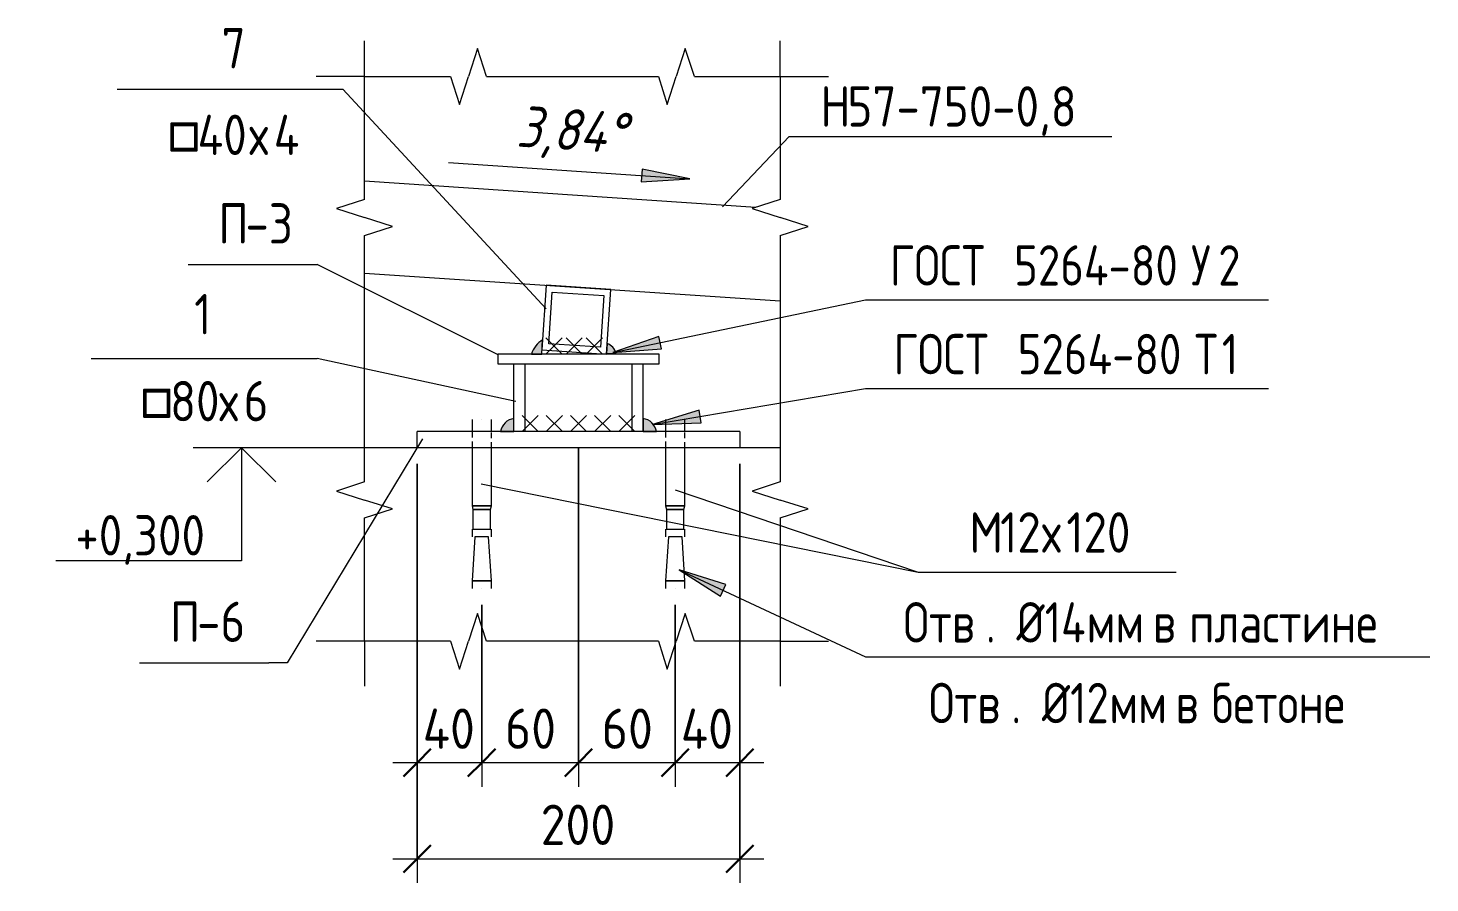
# Model space of a CAD drawing. Header units: millimetres. Extents: x 18265 to 85480, y -42500 to 14888.
# Drawn here: x 68396 to 69265, y 30 to 560 of the extents above; entities that cross this region are included whole.
import ezdxf

# ---------------------------------------------------------------- set-up
doc = ezdxf.new("R2010")
doc.units = ezdxf.units.MM
doc.linetypes.add('01 Штриховая _4 мм_', pattern=[6, 3.5, -2.5])
for name, color, linetype, lineweight in [('AA_Dim', 7, 'Continuous', 9), ('AA_Dim-10', 7, 'Continuous', 9), ('AA_Linii', 7, 'Continuous', 9), ('AA_Oformlenie', 7, 'Continuous', 9), ('AA_Vinoska', 7, 'Continuous', 9), ('AA_Visotnaya otmetka', 7, 'Continuous', 9), ('AF_Balki', 7, 'Continuous', 20), ('AF_Pokritie', 7, 'Continuous', 9), ('AF_Stena_Опалубка', 253, 'Continuous', 20), ('Gen_Dim', 7, 'Continuous', 9), ('KR_Colonna_KG', 7, 'Continuous', 20), ('KR_Detal', 7, 'Continuous', 20)]:
    doc.layers.add(name, color=color, linetype=linetype, lineweight=lineweight)
doc.styles.add('GOST Common_1', font='GOST_Common.ttf', dxfattribs={"width": 0.85, "height": 25})
doc.styles.add('ISOCPEUR_11', font='isocpeur.TTF', dxfattribs={"width": 0.85, "height": 25})
doc.styles.add('ISOCPEUR_12', font='isocpeur.TTF', dxfattribs={"width": 0.85, "height": 25})
doc.styles.add('ISOCPEUR_14', font='isocpeur.TTF', dxfattribs={"width": 0.9, "height": 25})
doc.styles.add('ISOCPEUR_I_1', font='isocpeui.ttf', dxfattribs={"width": 0.85, "height": 25.480769})
doc.dimstyles.new('00_Точн_3_знака__прозр_', dxfattribs={"dimscale": 304.8, "dimtxt": 25.068874, "dimasz": 0.055774, "dimexe": 0.049213, "dimexo": 0.032808, "dimgap": 0.003281, "dimtad": 1, "dimdec": 3, "dimrnd": 0.001, "dimdsep": 46, "dimtxsty": 'ISOCPEUR_14', "dimblk1": 'OBLIQUE', "dimblk2": 'OBLIQUE', "dimsah": 1, "dimcen": 0.09, "dimdle": 0.049213, "dimazin": 0, "dimtfac": 1, "dimtdec": 4, "dimtix": 1, "dimtmove": 0, "dimatfit": 3, "dimfxl": 1, "dimtvp": 1, "dimtolj": 1, "dimtzin": 0, "dimlwd": 18, "dimlwe": 18, "dimarcsym": 2})
doc.dimstyles.new('Стрелка___полка_1', dxfattribs={"dimscale": 304.8, "dimtxt": 25.068874, "dimasz": 0.098425, "dimexe": 0.07874, "dimexo": 0.049213, "dimgap": 0.016404, "dimtad": 3, "dimtih": 1, "dimtoh": 1, "dimdec": 0, "dimzin": 0, "dimdsep": 46, "dimtxsty": 'ISOCPEUR_12', "dimblk1": 'OPEN30', "dimblk2": 'OPEN30', "dimsah": 1, "dimcen": 0.09, "dimadec": 1, "dimazin": 2, "dimtfac": 1, "dimtdec": 4, "dimtix": 1, "dimtmove": 1, "dimatfit": 3, "dimfxl": 1, "dimtvp": 1, "dimtfill": 1, "dimtolj": 1, "dimtzin": 0, "dimarcsym": 2})

# ---------------------------------------------------------------- blocks, each defined once
blk = doc.blocks.new('253_Профиль гнутый сварной квадратный _НесКаркас_Балка_ - Балка_40х4-3819504-КР_УЗ_Км_Д')
at = {"layer": 'AF_Balki'}
for p, q in [((21710.11, 400.71), (21707.43, 360.8)), ((21750.02, 398.03), (21710.11, 400.71)), ((21711.69, 364.52), (21713.83, 396.45)), ((21713.83, 396.45), (21745.76, 394.31)), ((21745.76, 394.31), (21743.61, 362.38)), ((21747.34, 358.12), (21750.02, 398.03)), ((21707.43, 360.8), (21747.34, 358.12)), ((21743.61, 362.38), (21711.69, 364.52))]:
    blk.add_line(p, q, dxfattribs=at)
blk = doc.blocks.new('354_Прокат Лист _НесКаркас_РабПлоск_ - 354_Прокат Лист _НесКаркас_РабПлоск_-4002182-КР_УЗ_Км_Д')
at = {"layer": 'AF_Balki'}
for p, q in [((21630.06, 300), (21630.06, 310)), ((21830.06, 310), (21630.06, 310)), ((21830.06, 310), (21830.06, 300)), ((21830.06, 300), (21630.06, 300))]:
    blk.add_line(p, q, dxfattribs=at)
blk = doc.blocks.new('354_Прокат Лист _НесКаркас_РабПлоск_ - 354_Прокат Лист _НесКаркас_РабПлоск_-4002391-КР_УЗ_Км_Д')
at = {"layer": 'AF_Balki'}
for p, q in [((21780.06, 358.12), (21680.06, 358.12)), ((21680.06, 358.12), (21680.06, 352.12)), ((21780.06, 352.12), (21780.06, 358.12)), ((21680.06, 352.12), (21780.06, 352.12))]:
    blk.add_line(p, q, dxfattribs=at)
blk = doc.blocks.new('243_Профиль гнутый сварной квадратный _НесКол_2ур_ - 80х6-3877337-КР_УЗ_Км_Д')
at = {"layer": 'KR_Colonna_KG'}
for p, q in [((21697.06, 310), (21697.06, 352.12)), ((21763.06, 352.12), (21763.06, 310))]:
    blk.add_line(p, q, dxfattribs=at)
blk = doc.blocks.new('354_Анкер клиновой _СоедНесК_РабПлоск_ - M12x120_20-3827929-КР_УЗ_Км_Д')
at = {"layer": 'KR_Detal', "lineweight": 9}
for p, q in [((21664.06, 317.5), (21664.06, 310)), ((21670.06, 317.5), (21670.06, 317.5)), ((21670.06, 317.5), (21670.06, 317.5)), ((21676.06, 310), (21676.06, 317.5)), ((21664.06, 300), (21664.06, 264.1)), ((21676.06, 264.1), (21676.06, 300)), ((21664.06, 264.1), (21664.66, 261.7)), ((21670.06, 264.1), (21664.15, 264.1)), ((21664.15, 264.1), (21670.06, 264.1)), ((21664.66, 261.7), (21664.66, 249.5)), ((21670.06, 261.7), (21664.74, 261.7)), ((21664.74, 261.7), (21670.06, 261.7)), ((21670.06, 264.1), (21675.97, 264.1)), ((21675.97, 264.1), (21670.06, 264.1)), ((21670.06, 261.7), (21675.38, 261.7)), ((21675.38, 261.7), (21670.06, 261.7)), ((21675.46, 261.7), (21676.06, 264.1)), ((21675.46, 249.5), (21675.46, 261.7)), ((21665.86, 244.7), (21664.06, 217.5)), ((21664.57, 249.5), (21664.57, 249.5)), ((21664.68, 249.5), (21665.76, 249.5)), ((21665.76, 244.7), (21665.76, 244.7)), ((21665.82, 249.5), (21670.06, 249.5)), ((21670.06, 244.7), (21665.9, 244.7)), ((21670.06, 249.5), (21675.45, 249.5)), ((21674.22, 244.7), (21670.06, 244.7)), ((21676.06, 217.5), (21674.26, 244.7)), ((21674.3, 244.7), (21674.3, 244.7)), ((21675.56, 249.5), (21675.56, 249.5)), ((21664.06, 217.5), (21664.06, 212.7)), ((21670.06, 217.5), (21664.15, 217.5)), ((21664.15, 217.5), (21670.06, 217.5)), ((21670.06, 217.5), (21675.97, 217.5)), ((21675.97, 217.5), (21670.06, 217.5)), ((21676.06, 212.7), (21676.06, 217.5)), ((21670.06, 212.7), (21670.06, 212.7)), ((21670.06, 212.7), (21670.06, 212.7))]:
    blk.add_line(p, q, dxfattribs=at)
at = {"layer": 'KR_Detal', "linetype": '01 Штриховая _4 мм_', "lineweight": 9}
for p, q in [((21664.06, 309.95), (21664.06, 300.05)), ((21676.06, 300.05), (21676.06, 309.95)), ((21664.06, 249.5), (21664.06, 244.7)), ((21676.06, 244.7), (21676.06, 249.5))]:
    blk.add_line(p, q, dxfattribs=at)
blk = doc.blocks.new('354_Анкер клиновой _СоедНесК_РабПлоск_ - M12x120_20-3843482-КР_УЗ_Км_Д')
at = {"layer": 'KR_Detal', "lineweight": 9}
for p, q in [((21664.06, 317.5), (21664.06, 310)), ((21670.06, 317.5), (21670.06, 317.5)), ((21670.06, 317.5), (21670.06, 317.5)), ((21676.06, 310), (21676.06, 317.5)), ((21664.06, 300), (21664.06, 264.1)), ((21676.06, 264.1), (21676.06, 300)), ((21664.06, 264.1), (21664.66, 261.7)), ((21670.06, 264.1), (21664.15, 264.1)), ((21664.15, 264.1), (21670.06, 264.1)), ((21664.66, 261.7), (21664.66, 249.5)), ((21670.06, 261.7), (21664.74, 261.7)), ((21664.74, 261.7), (21670.06, 261.7)), ((21670.06, 264.1), (21675.97, 264.1)), ((21675.97, 264.1), (21670.06, 264.1)), ((21670.06, 261.7), (21675.38, 261.7)), ((21675.38, 261.7), (21670.06, 261.7)), ((21675.46, 261.7), (21676.06, 264.1)), ((21675.46, 249.5), (21675.46, 261.7)), ((21664.06, 249.5), (21664.06, 244.7)), ((21665.86, 244.7), (21664.06, 217.5)), ((21664.57, 249.5), (21664.57, 249.5)), ((21664.68, 249.5), (21670.06, 249.5)), ((21665.82, 244.7), (21665.76, 244.7)), ((21670.06, 244.7), (21665.9, 244.7)), ((21670.06, 249.5), (21675.45, 249.5)), ((21674.22, 244.7), (21670.06, 244.7)), ((21676.06, 217.5), (21674.26, 244.7)), ((21674.3, 244.7), (21674.3, 244.7)), ((21675.56, 249.5), (21675.56, 249.5)), ((21676.06, 244.7), (21676.06, 249.5)), ((21664.06, 217.5), (21664.06, 212.7)), ((21670.06, 217.5), (21664.15, 217.5)), ((21664.15, 217.5), (21670.06, 217.5)), ((21670.06, 217.5), (21675.97, 217.5)), ((21675.97, 217.5), (21670.06, 217.5)), ((21676.06, 212.7), (21676.06, 217.5)), ((21670.06, 212.7), (21670.06, 212.7)), ((21670.06, 212.7), (21670.06, 212.7))]:
    blk.add_line(p, q, dxfattribs=at)
at = {"layer": 'KR_Detal', "linetype": '01 Штриховая _4 мм_', "lineweight": 9}
for p, q in [((21664.06, 309.95), (21664.06, 300.05)), ((21676.06, 300.05), (21676.06, 309.95))]:
    blk.add_line(p, q, dxfattribs=at)
blk = doc.blocks.new('354_Анкер клиновой _СоедНесК_РабПлоск_ - M12x120_20-V122-КР_УЗ_Км_Д')
at = {"layer": 'KR_Detal', "lineweight": 9}
for p, q in [((21784.06, 317.5), (21784.06, 310)), ((21790.06, 317.5), (21790.06, 317.5)), ((21790.06, 317.5), (21790.06, 317.5)), ((21796.06, 310), (21796.06, 317.5)), ((21784.06, 300), (21784.06, 264.1)), ((21796.06, 264.1), (21796.06, 300)), ((21784.06, 264.1), (21784.66, 261.7)), ((21790.06, 264.1), (21784.15, 264.1)), ((21784.15, 264.1), (21790.06, 264.1)), ((21784.66, 261.7), (21784.66, 249.5)), ((21790.06, 261.7), (21784.74, 261.7)), ((21784.74, 261.7), (21790.06, 261.7)), ((21790.06, 264.1), (21795.97, 264.1)), ((21795.97, 264.1), (21790.06, 264.1)), ((21790.06, 261.7), (21795.38, 261.7)), ((21795.38, 261.7), (21790.06, 261.7)), ((21795.46, 261.7), (21796.06, 264.1)), ((21795.46, 249.5), (21795.46, 261.7)), ((21785.86, 244.7), (21784.06, 217.5)), ((21784.57, 249.5), (21784.57, 249.5)), ((21784.68, 249.5), (21787.04, 249.5)), ((21785.82, 244.7), (21785.82, 244.7)), ((21787.04, 244.7), (21785.9, 244.7)), ((21787.06, 249.5), (21790.06, 249.5)), ((21790.06, 244.7), (21787.06, 244.7)), ((21790.06, 249.5), (21795.45, 249.5)), ((21794.22, 244.7), (21790.06, 244.7)), ((21796.06, 217.5), (21794.26, 244.7)), ((21794.3, 244.7), (21794.3, 244.7)), ((21795.56, 249.5), (21795.56, 249.5)), ((21784.06, 217.5), (21784.06, 212.7)), ((21790.06, 217.5), (21784.15, 217.5)), ((21784.15, 217.5), (21790.06, 217.5)), ((21790.06, 217.5), (21795.97, 217.5)), ((21795.97, 217.5), (21790.06, 217.5)), ((21796.06, 212.7), (21796.06, 217.5)), ((21790.06, 212.7), (21790.06, 212.7)), ((21790.06, 212.7), (21790.06, 212.7))]:
    blk.add_line(p, q, dxfattribs=at)
at = {"layer": 'KR_Detal', "linetype": '01 Штриховая _4 мм_', "lineweight": 9}
for p, q in [((21784.06, 309.95), (21784.06, 300.05)), ((21796.06, 300.05), (21796.06, 309.95)), ((21784.06, 249.5), (21784.06, 244.7)), ((21796.06, 244.7), (21796.06, 249.5))]:
    blk.add_line(p, q, dxfattribs=at)
blk = doc.blocks.new('354_Анкер клиновой _СоедНесК_РабПлоск_ - M12x120_20-V123-КР_УЗ_Км_Д')
at = {"layer": 'KR_Detal', "lineweight": 9}
for p, q in [((21784.06, 317.5), (21784.06, 310)), ((21790.06, 317.5), (21790.06, 317.5)), ((21790.06, 317.5), (21790.06, 317.5)), ((21796.06, 310), (21796.06, 317.5)), ((21784.06, 300), (21784.06, 264.1)), ((21796.06, 264.1), (21796.06, 300)), ((21784.06, 264.1), (21784.66, 261.7)), ((21790.06, 264.1), (21784.15, 264.1)), ((21784.15, 264.1), (21790.06, 264.1)), ((21784.66, 261.7), (21784.66, 249.5)), ((21790.06, 261.7), (21784.74, 261.7)), ((21784.74, 261.7), (21790.06, 261.7)), ((21790.06, 264.1), (21795.97, 264.1)), ((21795.97, 264.1), (21790.06, 264.1)), ((21790.06, 261.7), (21795.38, 261.7)), ((21795.38, 261.7), (21790.06, 261.7)), ((21795.46, 261.7), (21796.06, 264.1)), ((21795.46, 249.5), (21795.46, 261.7)), ((21784.06, 249.5), (21784.06, 244.7)), ((21785.86, 244.7), (21784.06, 217.5)), ((21784.57, 249.5), (21790.06, 249.5)), ((21790.06, 244.7), (21785.82, 244.7)), ((21790.06, 249.5), (21795.56, 249.5)), ((21794.3, 244.7), (21790.06, 244.7)), ((21796.06, 217.5), (21794.26, 244.7)), ((21796.06, 244.7), (21796.06, 249.5)), ((21784.06, 217.5), (21784.06, 212.7)), ((21790.06, 217.5), (21784.15, 217.5)), ((21784.15, 217.5), (21790.06, 217.5)), ((21790.06, 217.5), (21795.97, 217.5)), ((21795.97, 217.5), (21790.06, 217.5)), ((21796.06, 212.7), (21796.06, 217.5)), ((21790.06, 212.7), (21790.06, 212.7)), ((21790.06, 212.7), (21790.06, 212.7))]:
    blk.add_line(p, q, dxfattribs=at)
at = {"layer": 'KR_Detal', "linetype": '01 Штриховая _4 мм_', "lineweight": 9}
for p, q in [((21784.06, 309.95), (21784.06, 300.05)), ((21796.06, 300.05), (21796.06, 309.95))]:
    blk.add_line(p, q, dxfattribs=at)
blk = doc.blocks.new('011_Прямоугольник обрыва _ЭлУзла_ - 011_Прямоугольник обрыва _ЭлУзла_-4000405-КР_УЗ_Км_Д')
at = {"layer": 'AA_Oformlenie'}
for p, q in [((21597.36, 453.92), (21597.36, 530.21)), ((21597.36, 530.21), (21650.78, 530.21)), ((21673.05, 530.21), (21779.64, 530.21)), ((21801.9, 530.21), (21855.06, 530.21)), ((21855.06, 530.21), (21855.06, 453.92)), ((21597.36, 278.81), (21597.36, 431.66)), ((21855.06, 431.66), (21855.06, 278.81)), ((21597.36, 180), (21597.36, 256.55)), ((21855.06, 256.55), (21855.06, 180)), ((21650.78, 180), (21597.36, 180)), ((21779.64, 180), (21673.05, 180)), ((21855.06, 180), (21801.9, 180))]:
    blk.add_line(p, q, dxfattribs=at)
blk = doc.blocks.new('Последовательность узлов - Сплошная 2мм М5-2304530-КР_УЗ_Км_Д')
at = {"layer": 'AA_Oformlenie'}
for p, q in [((21705.06, 320), (21695.06, 310)), ((21695.06, 320), (21705.06, 310)), ((21720.06, 320), (21710.06, 310)), ((21710.06, 320), (21720.06, 310)), ((21735.06, 320), (21725.06, 310)), ((21725.06, 320), (21735.06, 310)), ((21750.06, 320), (21740.06, 310)), ((21740.06, 320), (21750.06, 310)), ((21765.06, 320), (21755.06, 310)), ((21755.06, 320), (21765.06, 310)), ((21710.06, 310), (21690.06, 310)), ((21725.06, 310), (21705.06, 310)), ((21740.06, 310), (21720.06, 310)), ((21755.06, 310), (21735.06, 310)), ((21770.06, 310), (21750.06, 310))]:
    blk.add_line(p, q, dxfattribs=at)
blk = doc.blocks.new('Последовательность узлов - Сплошная 2мм М5-V124-КР_УЗ_Км_Д')
at = {"layer": 'AA_Oformlenie'}
for p, q in [((21719.92, 368.12), (21709.92, 358.12)), ((21709.92, 368.12), (21719.92, 358.12)), ((21732.42, 368.12), (21722.42, 358.12)), ((21722.42, 368.12), (21732.42, 358.12)), ((21744.92, 368.12), (21734.92, 358.12)), ((21734.92, 368.12), (21744.92, 358.12)), ((21724.92, 358.12), (21704.92, 358.12)), ((21737.42, 358.12), (21717.42, 358.12)), ((21749.92, 358.12), (21729.92, 358.12))]:
    blk.add_line(p, q, dxfattribs=at)
blk = doc.blocks.new('DIMBLOCK96-КР_УЗ_Км_в')
at = {"layer": 'AA_Dim-10'}
for p, q in [((67618.58, 443.92), (67594.64, 445.53)), ((67618.58, 443.92), (67618.58, 443.92)), ((67618.58, 443.92), (67805.51, 431.38)), ((67589.71, 388.88), (67616.89, 410.34)), ((67539.1, 388.88), (67589.71, 388.88)), ((67616.33, 376.73), (67592.33, 376.73)), ((67616.33, 376.73), (67729.71, 376.73))]:
    blk.add_line(p, q, dxfattribs=at)
at = {"layer": 'AA_Dim-10', "lineweight": 40}
for p, q in [((67618.58, 443.92), (67611.74, 414.24)), ((67618.58, 443.92), (67622.31, 413.69)), ((67616.33, 376.73), (67611.5, 406.8)), ((67616.33, 376.73), (67622.07, 406.64))]:
    blk.add_line(p, q, dxfattribs=at)
at = {"layer": 'AA_Dim-10'}
blk.add_arc((68619.68, 376.73), 1003.35, 176.16, 180, dxfattribs=at)
blk.add_arc((68619.68, 376.73), 1003.35, 176.16, 180, dxfattribs=at)
at = {"layer": 'AA_Dim-10', "color": 0, "insert": (67539.1, 426.45), "char_height": 25, "width": 60.7329, "attachment_point": 1, "line_spacing_factor": 1.135194, "style": 'ISOCPEUR_12', "bg_fill": 3, "box_fill_scale": 1.25, "bg_fill_color": 256, "bg_fill_true_color": 13158600, "bg_fill_transparency": 0}
blk.add_mtext('3,8°', dxfattribs=at)
blk = doc.blocks.new('_Open30')
at = {"color": 0, "linetype": 'ByBlock', "lineweight": -2}
for p, q in [((-1, 0.268), (0, 0)), ((0, 0), (-1, -0.268)), ((0, 0), (-1, 0))]:
    blk.add_line(p, q, dxfattribs=at)
blk = doc.blocks.new('010_Текст с выноской - Текст 2 строки _стрелка_-3879021-КР_УЗ_Км_Д')
at = {"layer": 'AA_Vinoska'}
blk.add_line((21907.92, 336.73), (22157.92, 336.73), dxfattribs=at)
blk = doc.blocks.new('Высотные отметки - Стрелка вниз высокая-400290-КР_УЗ_Км_Д')
at = {"layer": 'AA_Vinoska'}
for p, q in [((21551.15, 300), (21491.15, 300)), ((21521.15, 300), (21499.93, 278.79)), ((21521.15, 300), (21521.15, 230)), ((21521.15, 300), (21542.36, 278.79)), ((21521.15, 230), (21406.15, 230))]:
    blk.add_line(p, q, dxfattribs=at)
blk = doc.blocks.new('044_М_Универсальная с полкой - Марка-3031129-КР_УЗ_Км_Д')
at = {"layer": 'AA_Vinoska'}
blk.add_line((21860.65, 492.92), (22060.65, 492.92), dxfattribs=at)
blk = doc.blocks.new('043_М_Балки_Полка - Позиция_Наименование_дп14-3916595-КР_УЗ_Км_Д')
at = {"layer": 'AA_Vinoska'}
blk.add_line((21444.05, 522.27), (21584.05, 522.27), dxfattribs=at)
blk = doc.blocks.new('043_М_Балки_Полка - Позиция_дп8-3915677-КР_УЗ_Км_Д')
at = {"layer": 'AA_Vinoska'}
blk.add_line((21488.01, 413.63), (21568.01, 413.63), dxfattribs=at)
blk = doc.blocks.new('043_М_КолонныКМ - Позиция_Наименование_дп14-3915281-КР_УЗ_Км_Д')
at = {"layer": 'AA_Vinoska'}
blk.add_line((21428.01, 355.32), (21568.01, 355.32), dxfattribs=at)
blk = doc.blocks.new('010_Текст с выноской - Текст 2 строки _стрелка_-3884504-КР_УЗ_Км_Д')
at = {"layer": 'AA_Vinoska'}
blk.add_line((21907.92, 170.43), (22257.92, 170.43), dxfattribs=at)
blk = doc.blocks.new('043_М_Балки_Полка_СоедНК_ - Наименование краткое_дп16-3923324-КР_УЗ_Км_Д')
at = {"layer": 'AA_Vinoska'}
blk.add_line((21940.62, 222.88), (22100.62, 222.88), dxfattribs=at)
blk = doc.blocks.new('DIMBLOCK98-КР_УЗ_Км_Д')
at = {"layer": 'AA_Dim-10', "lineweight": 18}
for p, q in [((68837.41, 290), (68837.41, 89.77)), ((68837.41, 104.77), (68837.41, 290)), ((68797.41, 202.7), (68797.41, 89.77)), ((68797.41, 104.77), (68797.41, 202.7)), ((68852.41, 104.77), (68797.41, 104.77))]:
    blk.add_line(p, q, dxfattribs=at)
at = {"layer": 'AA_Dim-10', "lineweight": 30}
for p, q in [((68797.41, 104.77), (68805.91, 113.27)), ((68837.41, 104.77), (68845.91, 113.27)), ((68797.41, 104.77), (68788.91, 96.27)), ((68837.41, 104.77), (68828.91, 96.27))]:
    blk.add_line(p, q, dxfattribs=at)
at = {"layer": 'AA_Dim-10', "color": 0, "lineweight": 18, "insert": (68800.85, 138.34), "char_height": 25, "width": 39.7318, "attachment_point": 1, "line_spacing_factor": 1.135194, "style": 'ISOCPEUR_14'}
blk.add_mtext('40', dxfattribs=at)
blk = doc.blocks.new('_Oblique')
at = {"color": 0, "linetype": 'ByBlock', "lineweight": -2}
blk.add_line((-0.5, -0.5), (0.5, 0.5), dxfattribs=at)
blk = doc.blocks.new('DIMBLOCK99-КР_УЗ_Км_Д')
at = {"layer": 'AA_Dim-10', "lineweight": 18}
for p, q in [((68737.41, 300), (68737.41, 89.77)), ((68737.41, 104.77), (68737.41, 300)), ((68797.41, 202.7), (68797.41, 89.77)), ((68797.41, 104.77), (68797.41, 202.7)), ((68797.41, 104.77), (68737.41, 104.77))]:
    blk.add_line(p, q, dxfattribs=at)
at = {"layer": 'AA_Dim-10', "lineweight": 30}
for p, q in [((68737.41, 104.77), (68745.91, 113.27)), ((68797.41, 104.77), (68805.91, 113.27)), ((68737.41, 104.77), (68728.91, 96.27)), ((68797.41, 104.77), (68788.91, 96.27))]:
    blk.add_line(p, q, dxfattribs=at)
at = {"layer": 'AA_Dim-10', "color": 0, "lineweight": 18, "insert": (68751.8, 138.34), "char_height": 25, "width": 37.4614, "attachment_point": 1, "line_spacing_factor": 1.135194, "style": 'ISOCPEUR_14'}
blk.add_mtext('60', dxfattribs=at)
blk = doc.blocks.new('DIMBLOCK100-КР_УЗ_Км_Д')
at = {"layer": 'AA_Dim-10', "lineweight": 18}
for p, q in [((68737.41, 300), (68737.41, 89.77)), ((68737.41, 104.77), (68737.41, 300)), ((68677.41, 202.7), (68677.41, 89.77)), ((68677.41, 104.77), (68677.41, 202.7)), ((68737.41, 104.77), (68677.41, 104.77))]:
    blk.add_line(p, q, dxfattribs=at)
at = {"layer": 'AA_Dim-10', "lineweight": 30}
for p, q in [((68677.41, 104.77), (68685.91, 113.27)), ((68737.41, 104.77), (68745.91, 113.27)), ((68677.41, 104.77), (68668.91, 96.27)), ((68737.41, 104.77), (68728.91, 96.27))]:
    blk.add_line(p, q, dxfattribs=at)
at = {"layer": 'AA_Dim-10', "color": 0, "lineweight": 18, "insert": (68691.8, 138.34), "char_height": 25, "width": 37.4614, "attachment_point": 1, "line_spacing_factor": 1.135194, "style": 'ISOCPEUR_14'}
blk.add_mtext('60', dxfattribs=at)
blk = doc.blocks.new('DIMBLOCK101-КР_УЗ_Км_Д')
at = {"layer": 'AA_Dim-10', "lineweight": 18}
for p, q in [((68637.41, 290), (68637.41, 89.77)), ((68637.41, 104.77), (68637.41, 290)), ((68677.41, 202.7), (68677.41, 89.77)), ((68677.41, 104.77), (68677.41, 202.7)), ((68677.41, 104.77), (68622.41, 104.77))]:
    blk.add_line(p, q, dxfattribs=at)
at = {"layer": 'AA_Dim-10', "lineweight": 30}
for p, q in [((68637.41, 104.77), (68645.91, 113.27)), ((68677.41, 104.77), (68685.91, 113.27)), ((68637.41, 104.77), (68628.91, 96.27)), ((68677.41, 104.77), (68668.91, 96.27))]:
    blk.add_line(p, q, dxfattribs=at)
at = {"layer": 'AA_Dim-10', "color": 0, "lineweight": 18, "insert": (68640.85, 138.34), "char_height": 25, "width": 39.7318, "attachment_point": 1, "line_spacing_factor": 1.135194, "style": 'ISOCPEUR_14'}
blk.add_mtext('40', dxfattribs=at)
blk = doc.blocks.new('DIMBLOCK102-КР_УЗ_Км_Д')
at = {"layer": 'AA_Dim-10', "lineweight": 18}
for p, q in [((68637.41, 290), (68637.41, 30.2)), ((68637.41, 45.2), (68637.41, 290)), ((68837.41, 290), (68837.41, 30.2)), ((68837.41, 45.2), (68837.41, 290)), ((68622.41, 45.2), (68852.41, 45.2))]:
    blk.add_line(p, q, dxfattribs=at)
at = {"layer": 'AA_Dim-10', "lineweight": 30}
for p, q in [((68637.41, 45.2), (68645.91, 53.7)), ((68837.41, 45.2), (68845.91, 53.7)), ((68637.41, 45.2), (68628.91, 36.7)), ((68837.41, 45.2), (68828.91, 36.7))]:
    blk.add_line(p, q, dxfattribs=at)
at = {"layer": 'AA_Dim-10', "color": 0, "lineweight": 18, "insert": (68714, 78.77), "char_height": 25, "width": 56.1921, "attachment_point": 1, "line_spacing_factor": 1.135194, "style": 'ISOCPEUR_14'}
blk.add_mtext('200', dxfattribs=at)

msp = doc.modelspace()

# ---------------------------------------------------------------- hatches: boundary and pattern name
at = {"layer": 'AA_Oformlenie'}
h = msp.add_hatch(color=250, dxfattribs=at)
h.paths.add_polyline_path([(68785.8213, 310), (68785.0826, 312.3848), (68783.7763, 314.5123), (68781.9837, 316.2499), (68779.8165, 317.4893), (68777.4099, 318.1533), (68777.4099, 310)])
h.paths.add_polyline_path([(68697.4099, 310), (68697.4099, 318.1533), (68695.0033, 317.4893), (68692.8361, 316.2499), (68691.0435, 314.5123), (68689.7372, 312.3848), (68688.9985, 310)])
h.paths.add_polyline_path([(68708.2613, 358.1189), (68714.5962, 358.1189), (68715.1814, 366.8375), (68712.1976, 364.5142), (68709.8466, 361.5522)])
h.paths.add_polyline_path([(68760.5029, 358.4379), (68760.0468, 360.0955), (68759.2273, 361.6068), (68758.0868, 362.8932), (68756.6846, 363.8879), (68755.0936, 364.5393), (68754.6862, 358.4379)])
at = {"layer": 'AA_Vinoska'}
for points in [[(68758.6175, 359.0266), (68788.7916, 361.291), (68787.1774, 369.0234)], [(68783.3045, 314.4499), (68813.5433, 315.5496), (68812.2284, 323.3385)], [(68799.8855, 224.3824), (68825.388, 208.0969), (68828.7341, 215.2524)]]:
    msp.add_hatch(color=256, dxfattribs=at).paths.add_polyline_path(points)

# ---------------------------------------------------------------- linework, layer by layer
at = {"layer": 'AA_Linii'}
for p, q in [((68714.5962, 358.1189), (68715.1814, 366.8375)), ((68708.2613, 358.1189), (68714.5962, 358.1189)), ((68755.0936, 364.5393), (68754.6862, 358.4379)), ((68754.6862, 358.4379), (68760.5029, 358.4379)), ((68697.4099, 310), (68697.4099, 318.1533)), ((68777.4099, 318.1533), (68777.4099, 310)), ((68688.9985, 310), (68697.4099, 310)), ((68777.4099, 310), (68785.8213, 310))]:
    msp.add_line(p, q, dxfattribs=at)
for centre, radius, start, end in [((68723.3914, 353.2156), 15.9048, 121.0775461, 162.043893), ((68753.0499, 357.2788), 7.5426, 8.8400177, 74.2791957), ((68698.8454, 308.2569), 10, 98.2534178, 169.9613345), ((68775.9744, 308.2569), 10, 10.0386655, 81.7465822)]:
    msp.add_arc(centre, radius, start, end, dxfattribs=at)
at = {"layer": 'AA_Vinoska'}
for p, q in [((68604.7055, 530.2072), (68604.7055, 552.3299)), ((68674.7625, 547.5373), (68669.1316, 530.2072)), ((68680.3933, 530.2072), (68674.7625, 547.5373)), ((68803.6147, 547.5373), (68797.9838, 530.2072)), ((68809.2455, 530.2072), (68803.6147, 547.5373)), ((68862.4099, 530.2072), (68862.4099, 552.3299)), ((68604.7055, 530.2072), (68574.7055, 530.2072)), ((68658.1316, 530.2072), (68663.6316, 512.8867)), ((68663.6316, 512.8867), (68669.1316, 530.2072)), ((68786.9838, 530.2072), (68792.4838, 512.8867)), ((68792.4838, 512.8867), (68797.9838, 530.2072)), ((68862.4099, 530.2072), (68892.4099, 530.2072)), ((68826.6489, 449.393), (68867.9974, 492.9243)), ((68604.7055, 453.9172), (68587.3755, 448.2863)), ((68862.4099, 453.9172), (68845.0799, 448.2863)), ((68587.3755, 448.2863), (68604.7055, 442.6554)), ((68845.0799, 448.2863), (68862.4099, 442.6554)), ((68622.026, 437.1554), (68604.7055, 442.6554)), ((68604.7055, 431.6554), (68622.026, 437.1554)), ((68879.7304, 437.1554), (68862.4099, 442.6554)), ((68862.4099, 431.6554), (68879.7304, 437.1554)), ((68758.6175, 359.0266), (68915.2702, 391.7292)), ((68787.1774, 369.0234), (68758.6175, 359.0266)), ((68788.7916, 361.291), (68787.1774, 369.0234)), ((68758.6175, 359.0266), (68788.7916, 361.291)), ((68698.5136, 328.6537), (68575.3621, 355.3153)), ((68783.3045, 314.4499), (68915.2702, 336.7292)), ((68812.2284, 323.3385), (68783.3045, 314.4499)), ((68813.5433, 315.5496), (68812.2284, 323.3385)), ((68783.3045, 314.4499), (68813.5433, 315.5496)), ((68640.6206, 305.5027), (68556.7863, 166.6652)), ((68604.7055, 278.8135), (68587.3755, 273.1827)), ((68862.4099, 278.8135), (68845.0799, 273.1827)), ((68587.3755, 273.1827), (68604.7055, 267.5518)), ((68676.9965, 277.588), (68947.9689, 222.8794)), ((68797.4099, 273.9512), (68947.9689, 222.8794)), ((68845.0799, 273.1827), (68862.4099, 267.5518)), ((68622.026, 262.0518), (68604.7055, 267.5518)), ((68604.7055, 256.5518), (68622.026, 262.0518)), ((68879.7304, 262.0518), (68862.4099, 267.5518)), ((68862.4099, 256.5518), (68879.7304, 262.0518)), ((68799.8855, 224.3824), (68825.388, 208.0969)), ((68828.7341, 215.2524), (68799.8855, 224.3824)), ((68799.8855, 224.3824), (68915.2702, 170.4265)), ((68825.388, 208.0969), (68828.7341, 215.2524)), ((68674.7625, 197.33), (68669.1316, 180)), ((68680.3933, 180), (68674.7625, 197.33)), ((68803.6147, 197.33), (68797.9838, 180)), ((68809.2455, 180), (68803.6147, 197.33)), ((68604.7055, 180), (68574.7055, 180)), ((68604.7055, 180), (68604.7055, 152.2691)), ((68658.1316, 180), (68663.6316, 162.6795)), ((68663.6316, 162.6795), (68669.1316, 180)), ((68786.9838, 180), (68792.4838, 162.6795)), ((68792.4838, 162.6795), (68797.9838, 180)), ((68862.4099, 180), (68892.4099, 180)), ((68862.4099, 180), (68862.4099, 152.2691)), ((68556.7863, 166.6652), (68545.3621, 166.6652))]:
    msp.add_line(p, q, dxfattribs=at)
at = {"layer": 'AA_Visotnaya otmetka'}
for p in [(68528.496, 300), (68616.8203, 300)]:
    msp.add_line(p, (68528.496, 300), dxfattribs=at)
at = {"layer": 'AF_Pokritie', "lineweight": 20}
for p, q in [((68847.2734, 448.999), (68604.7055, 465.2776)), ((68604.7055, 408.2776), (68862.4099, 390.9832))]:
    msp.add_line(p, q, dxfattribs=at)
at = {"layer": 'AF_Stena_Опалубка'}
msp.add_line((68862.4099, 300), (68604.7055, 300), dxfattribs=at)
at = {"layer": 'Gen_Dim'}
msp.add_line((68776.3172, 464.8361), (68806.5143, 466.7681), dxfattribs=at)
at = {"layer": 'KR_Colonna_KG'}
for p, q in [((68697.4099, 352.1189), (68777.4099, 352.1189)), ((68697.4099, 310), (68697.4099, 352.1189)), ((68777.4099, 310), (68777.4099, 352.1189)), ((68777.4099, 310), (68697.4099, 310))]:
    msp.add_line(p, q, dxfattribs=at)

# ---------------------------------------------------------------- block references
at = {"layer": 'AA_Oformlenie'}
for name in ['011_Прямоугольник обрыва _ЭлУзла_ - 011_Прямоугольник обрыва _ЭлУзла_-4000405-КР_УЗ_Км_Д', 'Последовательность узлов - Сплошная 2мм М5-V124-КР_УЗ_Км_Д', 'Последовательность узлов - Сплошная 2мм М5-2304530-КР_УЗ_Км_Д']:
    msp.add_blockref(name, (47007.3483, 0), dxfattribs=at)
at = {"layer": 'AA_Vinoska'}
for name, p in [('043_М_Балки_Полка - Позиция_Наименование_дп14-3916595-КР_УЗ_Км_Д', (47007.3483, 0)), ('044_М_Универсальная с полкой - Марка-3031129-КР_УЗ_Км_Д', (47007.3483, 0)), ('010_Текст с выноской - Текст 2 строки _стрелка_-3879021-КР_УЗ_Км_Д', (47007.3483, 55)), ('043_М_КолонныКМ - Позиция_Наименование_дп14-3915281-КР_УЗ_Км_Д', (47007.3483, 0)), ('010_Текст с выноской - Текст 2 строки _стрелка_-3879021-КР_УЗ_Км_Д', (47007.3483, 0)), ('Высотные отметки - Стрелка вниз высокая-400290-КР_УЗ_Км_Д', (47007.3483, 0)), ('043_М_Балки_Полка_СоедНК_ - Наименование краткое_дп16-3923324-КР_УЗ_Км_Д', (47007.3483, 0)), ('043_М_Балки_Полка - Позиция_дп8-3915677-КР_УЗ_Км_Д', (46977.3483, -246.9604)), ('010_Текст с выноской - Текст 2 строки _стрелка_-3884504-КР_УЗ_Км_Д', (47007.3483, 0))]:
    msp.add_blockref(name, p, dxfattribs=at)
at = {"layer": 'AF_Balki'}
for name in ['253_Профиль гнутый сварной квадратный _НесКаркас_Балка_ - Балка_40х4-3819504-КР_УЗ_Км_Д', '354_Прокат Лист _НесКаркас_РабПлоск_ - 354_Прокат Лист _НесКаркас_РабПлоск_-4002391-КР_УЗ_Км_Д', '354_Прокат Лист _НесКаркас_РабПлоск_ - 354_Прокат Лист _НесКаркас_РабПлоск_-4002182-КР_УЗ_Км_Д']:
    msp.add_blockref(name, (47007.3483, 0), dxfattribs=at)
at = {"layer": 'KR_Colonna_KG'}
msp.add_blockref('243_Профиль гнутый сварной квадратный _НесКол_2ур_ - 80х6-3877337-КР_УЗ_Км_Д', (47007.3483, 0), dxfattribs=at)
at = {"layer": 'KR_Detal', "linetype": '01 Штриховая _4 мм_', "lineweight": 9}
for name in ['354_Анкер клиновой _СоедНесК_РабПлоск_ - M12x120_20-3827929-КР_УЗ_Км_Д', '354_Анкер клиновой _СоедНесК_РабПлоск_ - M12x120_20-3843482-КР_УЗ_Км_Д', '354_Анкер клиновой _СоедНесК_РабПлоск_ - M12x120_20-V122-КР_УЗ_Км_Д', '354_Анкер клиновой _СоедНесК_РабПлоск_ - M12x120_20-V123-КР_УЗ_Км_Д']:
    msp.add_blockref(name, (47007.3483, 0), dxfattribs=at)

# ---------------------------------------------------------------- texts
at = {"layer": 'AA_Vinoska', "char_height": 25, "attachment_point": 1}
for s, insert, width, style in [('\\fISOCPEUR|b0|i0|c204|p34|;\\W.85;7', (68516.1485, 560.2023), 18.398728, 'ISOCPEUR_12'), ('\\fISOCPEUR|b0|i0|c204|p34|;\\W.85;Н', (68887.2899, 524.102), 20.443031, 'ISOCPEUR_12'), ('57-750-0,8', (68904.1571, 524.102), 174.4472, 'ISOCPEUR_12'), ('40', (68501.2221, 506.4926), 38.841759, 'ISOCPEUR_12'), ('\\fISOCPEUR|b0|i0|c204|p34|;\\W.85;4', (68548.4503, 506.4926), 20.443031, 'ISOCPEUR_12'), ('\\fISOCPEUR|b0|i0|c130|p34|;\\W.85;□', (68482.106, 506.4926), 23.168769, 'ISOCPEUR_11'), ('\\fISOCPEUR|b0|i0|c204|p34|;\\W.85;х', (68533.2698, 506.4926), 18.398728, 'ISOCPEUR_12'), ('ГОСТ', (68930.453, 425.5522), 77.683519, 'GOST Common_1'), (' 5264-80 ', (68994.5483, 425.5522), 148.552694, 'GOST Common_1'), ('\\fGOST Common|b0|i0|c204|p34|;\\W.85;У', (69117.1166, 425.5522), 20.443031, 'GOST Common_1'), ('\\fGOST Common|b0|i0|c204|p34|;\\W.85;2', (69133.9838, 425.5522), 18.398728, 'GOST Common_1'), ('ГОСТ', (68932.7055, 370.5522), 77.683519, 'GOST Common_1'), (' 5264-80 ', (68996.8008, 370.5522), 148.552694, 'GOST Common_1'), ('\\fGOST Common|b0|i0|c204|p34|;\\W.85;Т', (69119.3691, 370.5522), 20.443031, 'GOST Common_1'), ('\\fGOST Common|b0|i0|c204|p34|;\\W.85;1', (69136.2363, 370.5522), 12.947253, 'GOST Common_1'), ('80', (68484.2687, 341.4056), 36.797456, 'ISOCPEUR_12'), ('\\fISOCPEUR|b0|i0|c204|p34|;\\W.85;6', (68529.8101, 341.4056), 18.398728, 'ISOCPEUR_12'), ('\\fISOCPEUR|b0|i0|c130|p34|;\\W.85;□', (68465.1526, 341.4056), 23.168769, 'ISOCPEUR_11'), ('\\fISOCPEUR|b0|i0|c204|p34|;\\W.85;х', (68514.6297, 341.4056), 18.398728, 'ISOCPEUR_12'), ('\\fISOCPEUR|b0|i0|c204|p34|;\\W.85;М', (68979.7099, 259.983), 23.168769, 'ISOCPEUR_12'), ('12', (68998.8261, 259.983), 31.345981, 'ISOCPEUR_12'), ('\\fISOCPEUR|b0|i0|c204|p34|;\\W.85;х', (69024.6891, 259.983), 18.398728, 'ISOCPEUR_12'), ('120', (69039.8696, 259.983), 49.744709, 'ISOCPEUR_12'), ('\\fISOCPEUR|b0|i0|c204|p34|;\\W.85;П', (68484.0907, 204.6003), 20.443031, 'ISOCPEUR_12'), ('-6', (68500.9579, 204.6003), 36.797456, 'ISOCPEUR_12'), ('Отв', (68938.8455, 204.2496), 62.010528, 'GOST Common_1'), ('. Ø14', (68990.0093, 204.2496), 75.639216, 'GOST Common_1'), ('\\fGOST Common|b0|i0|c204|p34|;\\W.85; ', (69086.1523, 204.2496), 8.858647, 'GOST Common_1'), ('\\fGOST Common|b0|i0|c204|p34|;\\W.85; ', (69108.6419, 204.2496), 8.858647, 'GOST Common_1'), ('мм', (69052.4179, 204.2496), 40.886063, 'GOST Common_1'), ('\\fGOST Common|b0|i0|c204|p34|;\\W.85;в', (69093.4614, 204.2496), 18.398728, 'GOST Common_1'), ('пластине', (69115.951, 204.2496), 151.278431, 'GOST Common_1'), ('Отв', (68954.613, 154.2496), 62.010528, 'GOST Common_1'), ('. Ø12', (69005.7768, 154.2496), 73.594912, 'GOST Common_1'), ('\\fGOST Common|b0|i0|c204|p34|;\\W.85; ', (69100.2331, 154.2496), 8.858647, 'GOST Common_1'), ('\\fGOST Common|b0|i0|c204|p34|;\\W.85; ', (69122.7227, 154.2496), 8.858647, 'GOST Common_1'), ('бетоне', (69130.0318, 154.2496), 115.162409, 'GOST Common_1'), ('мм', (69066.4987, 154.2496), 40.886063, 'GOST Common_1'), ('\\fGOST Common|b0|i0|c204|p34|;\\W.85;в', (69107.5422, 154.2496), 18.398728, 'GOST Common_1')]:
    msp.add_mtext(s, dxfattribs=dict(at, insert=insert, width=width, style=style))
at = {"layer": 'AA_Visotnaya otmetka', "insert": (68425.5128, 258.2682), "char_height": 25, "width": 95.959734, "attachment_point": 1, "line_spacing_factor": 1.135194, "style": 'ISOCPEUR_12'}
msp.add_mtext('+0,300', dxfattribs=at)

# ---------------------------------------------------------------- dimensions: what is measured, and where the dimension line sits
at = {"layer": 'AA_Dim', "lineweight": 18}
for base, p1, p2, override, picture, middle in [((68677.4099, 104.7711), (68737.4099, 310), (68677.4099, 212.7), {"dimpost": '<>', "dimfxl": 114.312248}, 'DIMBLOCK100-КР_УЗ_Км_Д', (68707.4099, 118.2711)), ((68737.4099, 104.7711), (68797.4099, 212.7), (68737.4099, 310), {"dimpost": '<>', "dimfxl": 114.312248}, 'DIMBLOCK99-КР_УЗ_Км_Д', (68767.4099, 118.2711)), ((68637.4099, 104.7711), (68677.4099, 212.7), (68637.4099, 300), {"dimpost": '<>', "dimfxl": 96.027548}, 'DIMBLOCK101-КР_УЗ_Км_Д', (68657.4099, 118.2711)), ((68837.4099, 45.2009), (68637.4099, 300), (68837.4099, 300), {"dimpost": '<>', "dimfxl": 200}, 'DIMBLOCK102-КР_УЗ_Км_Д', (68737.4099, 58.7009)), ((68797.4099, 104.7711), (68837.4099, 300), (68797.4099, 212.7), {"dimpost": '<>', "dimfxl": 96.027548}, 'DIMBLOCK98-КР_УЗ_Км_Д', (68817.4099, 118.2711))]:
    dim = msp.add_linear_dim(base=base, p1=p1, p2=p2, dimstyle='00_Точн_3_знака__прозр_', override=override, dxfattribs=at)
    dim.commit()
    dim.dimension.update_dxf_attribs({"geometry": picture, "text_midpoint": middle})

# ---------------------------------------------------------------- next in the draw order: texts
at = {"layer": 'Gen_Dim', "insert": (68700.3494, 512.1729), "char_height": 25.48077, "width": 81.520651, "attachment_point": 1, "rotation": 356.1606728, "line_spacing_factor": 1.135194, "style": 'ISOCPEUR_I_1', "bg_fill": 3, "box_fill_scale": 1.25, "bg_fill_color": 256, "bg_fill_true_color": 13158600, "bg_fill_transparency": 0}
msp.add_mtext('3,84°', dxfattribs=at)

# ---------------------------------------------------------------- next in the draw order: dimensions: what is measured, and where the dimension line sits
at = {"layer": 'AA_Dim'}
dim = msp.add_angular_dim_3p(base=(67617.3308, 421.543), center=(68619.6824, 376.7277), p1=(67820.4797, 430.3711), p2=(67744.7072, 376.7277), dimstyle='Стрелка___полка_1', override={"dimpost": '<>', "dimfxl": 92.838999}, dxfattribs=at)
dim.commit()
dim.dimension.update_dxf_attribs({"geometry": 'DIMBLOCK96-КР_УЗ_Км_в', "text_midpoint": (67569.4704, 409.7791), "dimtype": 165})

# ---------------------------------------------------------------- next in the draw order: hatches: boundary and pattern name
at = {"layer": 'Gen_Dim'}
msp.add_hatch(color=256, dxfattribs=at).paths.add_polyline_path([(68806.5143, 466.7681), (68776.8461, 472.7175), (68776.3172, 464.8361)])

# ---------------------------------------------------------------- next in the draw order: linework, layer by layer
at = {"layer": 'AA_Vinoska'}
for p, q in [((68717.4402, 386.0644), (68591.3975, 522.2671)), ((68687.1576, 357.9127), (68575.3621, 413.6256))]:
    msp.add_line(p, q, dxfattribs=at)
at = {"layer": 'Gen_Dim'}
for p, q in [((68656.851, 476.8119), (68806.5143, 466.7681)), ((68776.8461, 472.7175), (68776.3172, 464.8361)), ((68806.5143, 466.7681), (68776.8461, 472.7175))]:
    msp.add_line(p, q, dxfattribs=at)

# ---------------------------------------------------------------- next in the draw order: block references
at = {"layer": 'AA_Vinoska'}
msp.add_blockref('043_М_Балки_Полка - Позиция_дп8-3915677-КР_УЗ_Км_Д', (47007.3483, 0), dxfattribs=at)

# ---------------------------------------------------------------- next in the draw order: texts
at = {"layer": 'AA_Vinoska', "char_height": 25, "attachment_point": 1, "style": 'ISOCPEUR_12'}
for s, insert, width in [('\\fISOCPEUR|b0|i0|c204|p34|;\\W.85;П', (68514.0907, 451.5607), 20.443031), ('-3', (68530.9579, 451.5607), 36.797456), ('\\fISOCPEUR|b0|i0|c204|p34|;\\W.85;1', (68499.1949, 395.302), 12.947253)]:
    msp.add_mtext(s, dxfattribs=dict(at, insert=insert, width=width))

doc.saveas('drawing.dxf')
